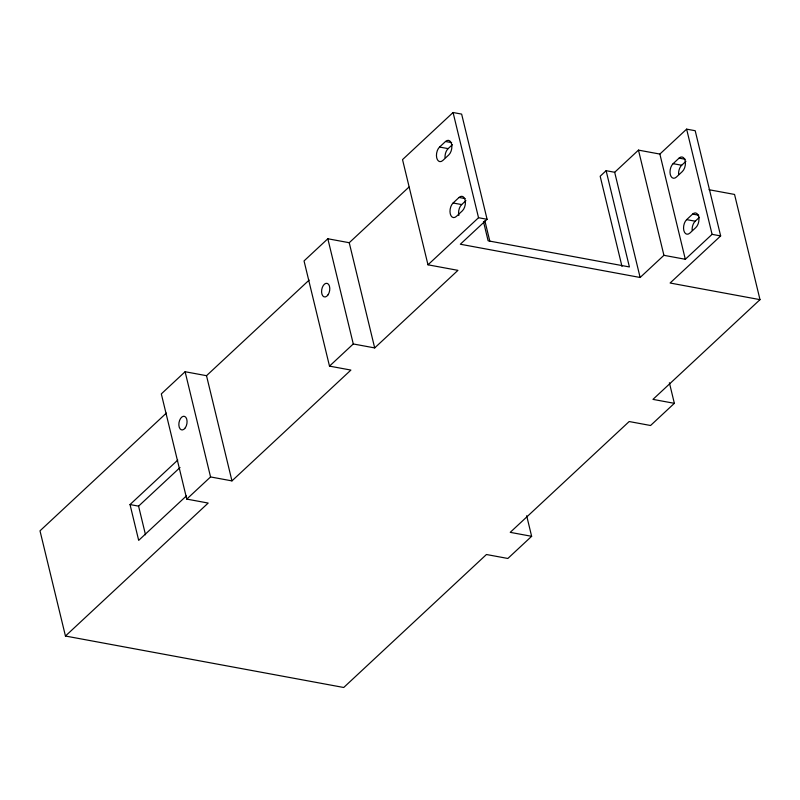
<?xml version="1.0" encoding="UTF-8"?>
<svg xmlns="http://www.w3.org/2000/svg" width="800" height="800" viewBox="0 0 800 800"><rect width="100%" height="100%" fill="white"/><g stroke="black" fill="none" stroke-linecap="round" stroke-linejoin="round"><path stroke-width="1.2" d="M622 266.47L600.17 176.24L606.12 170.69L614.68 172.28L638.47 150.12L659.87 154.07L686.63 129.14L695.2 130.72L720.65 235.93L712.08 234.34L685.32 259.28L663.92 255.32L640.13 277.48L460.33 244.23L487.09 219.3L461.64 114.1L453.07 112.51L402.53 159.61L427.98 264.81L457.94 270.35L374.69 347.92L353.28 343.96L329.5 366.12L304.04 260.92L327.83 238.76L349.24 242.72L408.96 187.07M309.11 280.11L206.51 375.69L185.11 371.73L161.32 393.9L186.77 499.1L208.18 503.06L65.45 636.03L40 530.83L166.36 413.1M445.51 141.5A7.99 4.6 -79.5 0 1 451.6 144.06A7.99 4.6 -79.5 0 1 448.76 154.93L442.82 160.47A7.99 4.6 -79.5 0 1 436.73 157.91A7.99 4.6 -79.5 0 1 439.57 147.04L445.51 141.5L451.63 142.63M445.02 157.62A7.99 4.6 -79.5 0 1 448.13 148.63L452.38 144.67M459.05 197.46A7.99 4.6 -79.5 0 1 465.14 200.02A7.99 4.6 -79.5 0 1 462.3 210.89L456.35 216.43A7.99 4.6 -79.5 0 1 450.27 213.87A7.99 4.6 -79.5 0 1 453.1 203L459.05 197.46L465.17 198.59M186.44 495.88L138.68 540.37L130.02 504.56L177.77 460.07M458.83 215.45A7.99 4.6 -79.5 0 1 461.67 204.58L465.91 200.63M130.02 504.56L138.58 506.14L180.03 467.53M427.98 264.81L478.53 217.72L487.09 219.3M186.77 499.1L210.56 476.94L231.96 480.89L350.9 370.08L329.5 366.12M679.07 158.13A7.99 4.6 -79.5 0 1 685.16 160.69A7.99 4.6 -79.5 0 1 682.32 171.56L676.37 177.1A7.99 4.6 -79.5 0 1 670.29 174.54A7.99 4.6 -79.5 0 1 673.12 163.67L679.07 158.13L685.19 159.26M678.58 174.24A7.99 4.6 -79.5 0 1 681.69 165.25L685.93 161.3M692.61 214.09A7.99 4.6 -79.5 0 1 698.69 216.65A7.99 4.6 -79.5 0 1 695.86 227.52L689.91 233.06A7.99 4.6 -79.5 0 1 683.83 230.5A7.99 4.6 -79.5 0 1 686.66 219.63L692.61 214.09L698.73 215.22M692.12 230.2A7.99 4.6 -79.5 0 1 695.22 221.21L699.47 217.25M720.65 235.93L670.1 283.02L760 299.65L734.55 194.44L709.04 189.73M760 299.65L652.96 399.38L674.36 403.33L669.39 382.78M526.66 515.75L531.64 536.31L507.85 558.47L486.44 554.51L343.72 687.49L65.45 636.03M674.36 403.33L650.57 425.5L629.17 421.54L510.23 532.35L531.64 536.31M673.12 163.67L681.69 165.25M439.57 147.04L448.13 148.63M686.66 219.63L695.22 221.21M453.1 203L461.67 204.58M686.63 129.14L712.08 234.34M659.87 154.07L685.32 259.28M638.47 150.12L663.92 255.32M614.68 172.28L640.13 277.48M606.12 170.69L629.4 266.94L488.13 240.82L483.47 221.57M484.85 220.69L489.84 241.3M453.07 112.51L478.53 217.72M349.24 242.72L374.69 347.92M327.83 238.76L353.28 343.96M206.51 375.69L231.96 480.89M185.11 371.73L210.56 476.94M138.58 506.14L145.51 534.79M328.05 294.82A6.92 3.98 -79.5 0 0 327.42 283.47A6.92 3.98 -79.5 0 0 321.59 292.1A6.92 3.98 -79.5 0 0 328.05 294.82M185.32 427.79A6.92 3.98 -79.5 0 0 184.7 416.44A6.92 3.98 -79.5 0 0 178.86 425.08A6.92 3.98 -79.5 0 0 185.32 427.79"/></g></svg>
